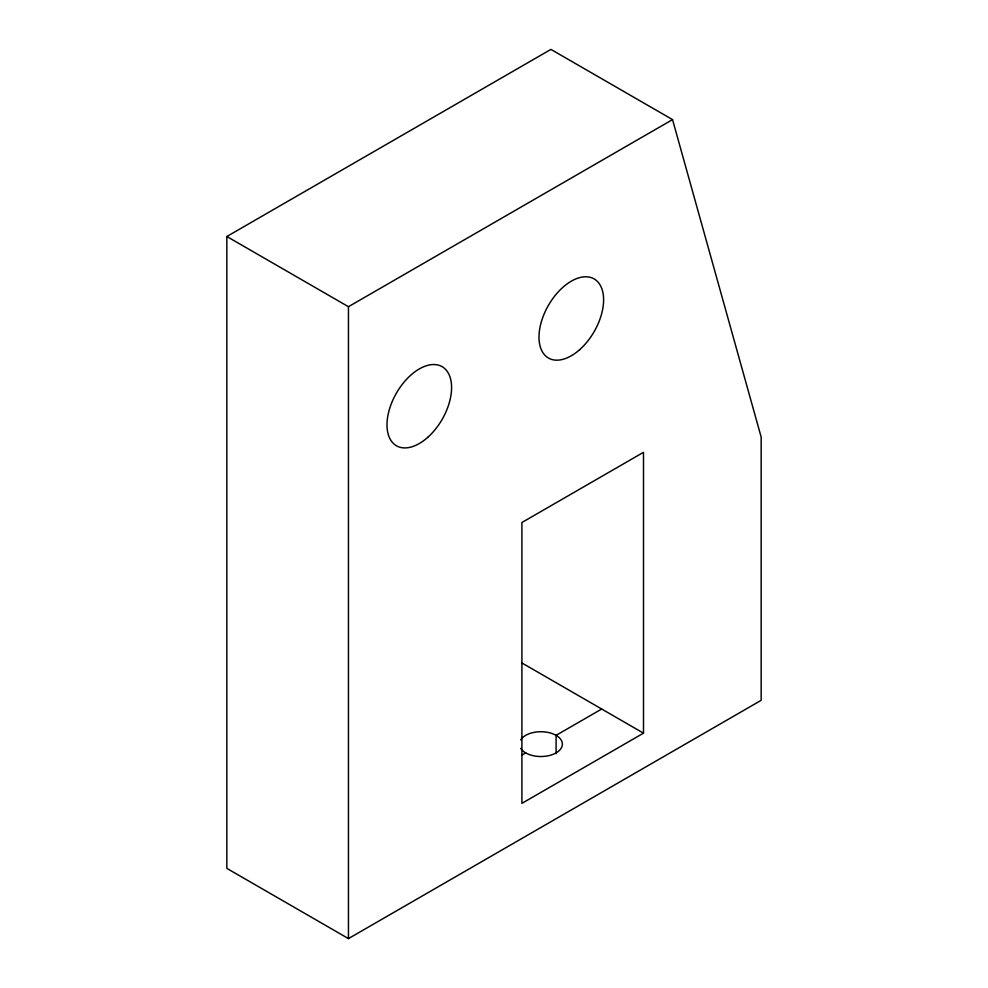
<?xml version="1.0" encoding="UTF-8"?>
<svg xmlns="http://www.w3.org/2000/svg" width="988" height="988" viewBox="0 0 988 988"><rect width="100%" height="100%" fill="white"/><g stroke="black" fill="none" stroke-linecap="round" stroke-linejoin="round"><path stroke-width="1.48" d="M226.845 236.503L550.921 49.4L672.532 119.61L761.155 437.042L761.155 700.331L348.455 938.6L226.845 868.39L226.845 236.503L348.455 306.712L672.532 119.61M521.788 755.153L525.69 752.893M601.692 709.014L556.096 735.344L556.096 753.659M643.497 733.158L521.899 803.355L521.899 522.516L643.497 452.319L643.497 733.158L521.899 662.948M348.455 306.712L348.455 938.6M520.688 739.876A21.501 12.412 0 0 1 553.725 734.17A21.501 12.412 0 0 1 553.725 754.079A21.501 12.412 0 0 1 520.688 748.361M579.66 349.678A45.683 26.38 -60 0 0 594.134 278.912A45.683 26.38 -60 0 0 540.09 326.83A45.683 26.38 -60 0 0 579.66 349.678M427.643 437.437A45.683 26.38 -60 0 0 442.13 366.671A45.683 26.38 -60 0 0 388.086 414.602A45.683 26.38 -60 0 0 427.643 437.437"/></g></svg>
